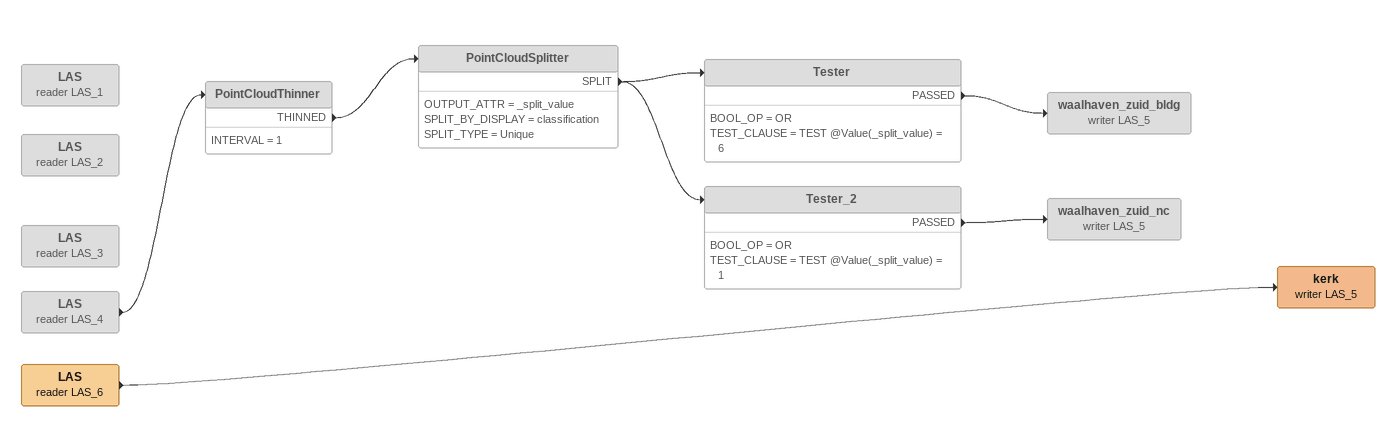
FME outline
LAS (reader LAS_1) [off]
LAS (reader LAS_2) [off]
LAS (reader LAS_3) [off]
LAS (reader LAS_4) [off]
    -> PointCloudThinner
PointCloudThinner [off]
    INTERVAL = 1
    THINNED -> PointCloudSplitter
PointCloudSplitter [off]
    OUTPUT_ATTR = _split_value
    SPLIT_BY_DISPLAY = classification
    SPLIT_TYPE = Unique
    SPLIT -> Tester
    SPLIT -> Tester_2
Tester [off]
    BOOL_OP = OR
    TEST_CLAUSE = TEST @Value(_split_value) = 6
    PASSED -> waalhaven_zuid_bldg (writer LAS_5)
waalhaven_zuid_bldg (writer LAS_5) [off]
Tester_2 [off]
    BOOL_OP = OR
    TEST_CLAUSE = TEST @Value(_split_value) = 1
    PASSED -> waalhaven_zuid_nc (writer LAS_5)
waalhaven_zuid_nc (writer LAS_5) [off]
LAS (reader LAS_6)
    -> kerk (writer LAS_5)
kerk (writer LAS_5)
